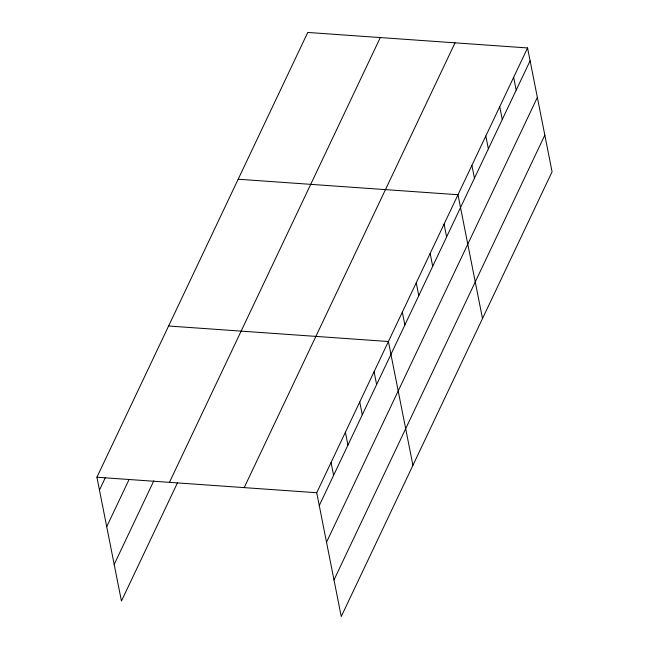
<?xml version="1.0" encoding="UTF-8"?>
<svg xmlns="http://www.w3.org/2000/svg" width="649" height="649" viewBox="0 0 649 649"><rect width="100%" height="100%" fill="white"/><g stroke="black" fill="none" stroke-linecap="round" stroke-linejoin="round"><path stroke-width="0.97" d="M177.518 482.734L121.436 601.047L96.92 477.234L307.756 32.45L527.564 47.953L552.08 171.766L341.244 616.55L316.728 492.737L527.564 47.953M99.459 490.068L105.365 477.615M106.712 526.688L129.062 479.546M114.183 564.419L153.821 480.804M169.454 482.353L380.29 37.569M244.194 487.626L455.03 42.834M319.267 505.571L530.103 60.787M326.52 542.191L537.356 97.407M333.992 579.93L544.827 135.138M238.183 179.229L457.991 194.732L482.507 318.545M168.602 326.009L388.41 341.512L412.926 465.325M96.92 477.234L316.728 492.737M513.651 77.312L516.19 90.138M499.73 106.663L502.277 119.497M485.817 136.022L488.356 148.848M471.904 165.373L474.443 178.207M444.07 224.092L446.617 236.917M430.157 253.443L432.696 266.277M416.244 282.802L418.783 295.628M402.331 312.153L404.871 324.987M374.075 371.755L376.615 384.589M359.741 402.007L362.28 414.833M345.406 432.25L347.945 445.076M331.063 462.494L333.602 475.328"/></g></svg>
